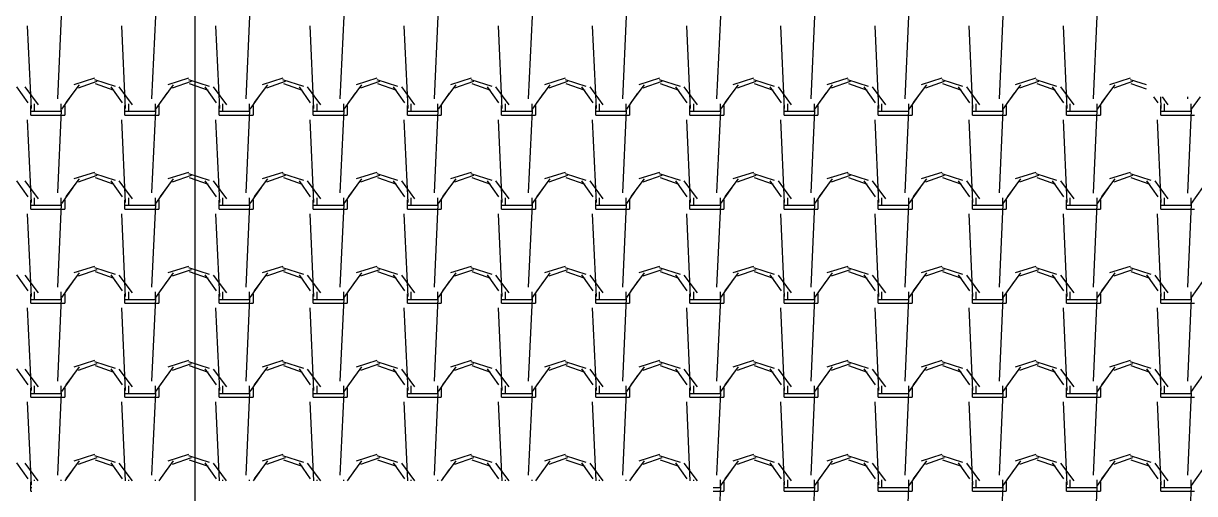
# Model space of a CAD drawing. Header units: millimetres. Extents: x 3923 to 4007, y 744 to 863.
# Drawn here: x 3933.241 to 3936.375, y 834.447 to 835.707 of the extents above; entities that cross this region are included whole.
import ezdxf

# ---------------------------------------------------------------- set-up
doc = ezdxf.new("R2010")
doc.units = ezdxf.units.MM
doc.layers.add('-HIDRO', color=8, linetype='Continuous')
doc.layers.add('AF', color=5, linetype='Continuous')

msp = doc.modelspace()

# ---------------------------------------------------------------- linework, layer by layer
at = {"layer": '-HIDRO', "linetype": 'Continuous'}
for p, q in [((3933.2623, 835.4791), (3933.2522, 835.7008)), ((3933.333, 835.5048), (3933.343, 835.7265)), ((3933.5143, 835.4791), (3933.5042, 835.7008)), ((3933.585, 835.5048), (3933.595, 835.7265)), ((3933.7663, 835.4791), (3933.7562, 835.7008)), ((3933.837, 835.5048), (3933.8471, 835.7265)), ((3934.0183, 835.4791), (3934.0082, 835.7008)), ((3934.089, 835.5048), (3934.0991, 835.7265)), ((3934.2703, 835.4791), (3934.2602, 835.7008)), ((3934.341, 835.5048), (3934.3511, 835.7265)), ((3934.5223, 835.4791), (3934.5122, 835.7008)), ((3934.593, 835.5048), (3934.6031, 835.7265)), ((3934.7743, 835.4791), (3934.7642, 835.7008)), ((3934.845, 835.5048), (3934.8551, 835.7265)), ((3935.0263, 835.4791), (3935.0162, 835.7008)), ((3935.097, 835.5048), (3935.1071, 835.7265)), ((3935.2783, 835.4791), (3935.2682, 835.7008)), ((3935.349, 835.5048), (3935.3591, 835.7265)), ((3935.5303, 835.4791), (3935.5202, 835.7008)), ((3935.601, 835.5048), (3935.6111, 835.7265)), ((3935.7823, 835.4791), (3935.7722, 835.7008)), ((3935.853, 835.5048), (3935.8631, 835.7265)), ((3936.0343, 835.4791), (3936.0242, 835.7008)), ((3936.105, 835.5047), (3936.1151, 835.7265)), ((3933.3899, 835.5429), (3933.3547, 835.495)), ((3933.431, 835.5601), (3933.3756, 835.5424)), ((3933.4376, 835.5512), (3933.3872, 835.5335)), ((3933.4871, 835.5385), (3933.4316, 835.5561)), ((3933.4842, 835.5276), (3933.4338, 835.5452)), ((3933.6419, 835.5429), (3933.6067, 835.495)), ((3933.683, 835.5601), (3933.6276, 835.5424)), ((3933.6896, 835.5512), (3933.6392, 835.5335)), ((3933.7391, 835.5385), (3933.6836, 835.5561)), ((3933.7362, 835.5276), (3933.6858, 835.5452)), ((3933.8939, 835.5429), (3933.8587, 835.495)), ((3933.935, 835.5601), (3933.8796, 835.5424)), ((3933.9416, 835.5512), (3933.8912, 835.5335)), ((3933.9911, 835.5385), (3933.9356, 835.5561)), ((3933.9882, 835.5276), (3933.9378, 835.5452)), ((3934.1459, 835.5429), (3934.1106, 835.495)), ((3934.187, 835.5601), (3934.1316, 835.5424)), ((3934.1936, 835.5512), (3934.1432, 835.5335)), ((3934.2431, 835.5385), (3934.1876, 835.5561)), ((3934.2402, 835.5276), (3934.1898, 835.5452)), ((3934.3979, 835.5429), (3934.3626, 835.495)), ((3934.439, 835.5601), (3934.3836, 835.5424)), ((3934.4455, 835.5512), (3934.3951, 835.5335)), ((3934.4951, 835.5385), (3934.4396, 835.5561)), ((3934.4922, 835.5276), (3934.4418, 835.5452)), ((3934.6499, 835.5429), (3934.6146, 835.495)), ((3934.691, 835.5601), (3934.6356, 835.5424)), ((3934.6975, 835.5512), (3934.6471, 835.5335)), ((3934.7471, 835.5385), (3934.6916, 835.5561)), ((3934.7442, 835.5276), (3934.6938, 835.5452)), ((3934.9019, 835.5429), (3934.8666, 835.495)), ((3934.943, 835.5601), (3934.8876, 835.5424)), ((3934.9495, 835.5512), (3934.8991, 835.5335)), ((3934.9991, 835.5385), (3934.9436, 835.5561)), ((3934.9962, 835.5276), (3934.9458, 835.5452)), ((3935.1539, 835.5429), (3935.1186, 835.495)), ((3935.195, 835.5601), (3935.1396, 835.5424)), ((3935.2015, 835.5512), (3935.1511, 835.5335)), ((3935.2511, 835.5385), (3935.1956, 835.5561)), ((3935.2482, 835.5276), (3935.1978, 835.5452)), ((3935.4059, 835.5429), (3935.3706, 835.495)), ((3935.447, 835.5601), (3935.3916, 835.5424)), ((3935.4535, 835.5512), (3935.4031, 835.5335)), ((3935.5031, 835.5385), (3935.4476, 835.5561)), ((3935.5002, 835.5276), (3935.4498, 835.5452)), ((3935.6579, 835.5429), (3935.6226, 835.495)), ((3935.699, 835.5601), (3935.6436, 835.5424)), ((3935.7055, 835.5512), (3935.6551, 835.5335)), ((3935.7551, 835.5385), (3935.6996, 835.5561)), ((3935.7522, 835.5276), (3935.7018, 835.5452)), ((3935.9099, 835.5429), (3935.8746, 835.495)), ((3935.951, 835.5601), (3935.8956, 835.5424)), ((3935.9575, 835.5512), (3935.9071, 835.5335)), ((3936.0071, 835.5385), (3935.9516, 835.5561)), ((3936.0042, 835.5276), (3935.9538, 835.5452)), ((3936.1619, 835.5429), (3936.1266, 835.495)), ((3936.203, 835.5601), (3936.1476, 835.5424)), ((3936.2095, 835.5512), (3936.1591, 835.5335)), ((3936.2471, 835.5423), (3936.2036, 835.5561)), ((3936.2471, 835.5308), (3936.2058, 835.5452)), ((3933.2537, 835.4945), (3933.2234, 835.5373)), ((3933.2809, 835.4891), (3933.2456, 835.537)), ((3933.3728, 835.5199), (3933.3426, 835.477)), ((3933.5057, 835.4945), (3933.4754, 835.5373)), ((3933.5329, 835.4891), (3933.4976, 835.537)), ((3933.6248, 835.5199), (3933.5946, 835.477)), ((3933.7577, 835.4945), (3933.7274, 835.5373)), ((3933.7849, 835.4891), (3933.7496, 835.537)), ((3933.8768, 835.5199), (3933.8466, 835.477)), ((3934.0097, 835.4945), (3933.9794, 835.5373)), ((3934.0369, 835.4891), (3934.0016, 835.537)), ((3934.1288, 835.5199), (3934.0986, 835.477)), ((3934.2617, 835.4945), (3934.2314, 835.5373)), ((3934.2889, 835.4891), (3934.2536, 835.537)), ((3934.3808, 835.5199), (3934.3506, 835.477)), ((3934.5137, 835.4945), (3934.4834, 835.5373)), ((3934.5409, 835.4891), (3934.5056, 835.537)), ((3934.6328, 835.5199), (3934.6026, 835.477)), ((3934.7657, 835.4945), (3934.7355, 835.5373)), ((3934.7929, 835.4891), (3934.7576, 835.537)), ((3934.8848, 835.5199), (3934.8546, 835.477)), ((3935.0177, 835.4945), (3934.9875, 835.5373)), ((3935.0449, 835.4891), (3935.0096, 835.537)), ((3935.1369, 835.5199), (3935.1066, 835.477)), ((3935.2697, 835.4945), (3935.2395, 835.5373)), ((3935.2969, 835.4891), (3935.2616, 835.537)), ((3935.3889, 835.5199), (3935.3586, 835.477)), ((3935.5217, 835.4945), (3935.4915, 835.5373)), ((3935.5489, 835.4891), (3935.5136, 835.537)), ((3935.6409, 835.5199), (3935.6106, 835.477)), ((3935.7737, 835.4945), (3935.7435, 835.5373)), ((3935.8009, 835.4891), (3935.7656, 835.537)), ((3935.8929, 835.5199), (3935.8626, 835.477)), ((3936.0257, 835.4945), (3935.9955, 835.5373)), ((3936.0529, 835.4891), (3936.0176, 835.537)), ((3936.1449, 835.5199), (3936.1146, 835.477)), ((3933.2607, 835.4616), (3933.2607, 835.4868)), ((3933.2708, 835.4717), (3933.2708, 835.4918)), ((3933.3414, 835.4918), (3933.3414, 835.4717)), ((3933.3514, 835.4868), (3933.3514, 835.4616)), ((3933.5127, 835.4616), (3933.5127, 835.4868)), ((3933.5228, 835.4717), (3933.5228, 835.4918)), ((3933.5934, 835.4918), (3933.5934, 835.4717)), ((3933.6034, 835.4868), (3933.6034, 835.4616)), ((3933.7647, 835.4616), (3933.7647, 835.4868)), ((3933.7748, 835.4717), (3933.7748, 835.4918)), ((3933.8454, 835.4918), (3933.8454, 835.4717)), ((3933.8554, 835.4868), (3933.8554, 835.4616)), ((3934.0167, 835.4616), (3934.0167, 835.4868)), ((3934.0268, 835.4717), (3934.0268, 835.4918)), ((3934.0974, 835.4918), (3934.0974, 835.4717)), ((3934.1074, 835.4868), (3934.1074, 835.4616)), ((3934.2687, 835.4616), (3934.2687, 835.4868)), ((3934.2788, 835.4717), (3934.2788, 835.4918)), ((3934.3494, 835.4918), (3934.3494, 835.4717)), ((3934.3594, 835.4868), (3934.3594, 835.4616)), ((3934.5207, 835.4616), (3934.5207, 835.4868)), ((3934.5308, 835.4717), (3934.5308, 835.4918)), ((3934.6014, 835.4918), (3934.6014, 835.4717)), ((3934.6114, 835.4868), (3934.6114, 835.4616)), ((3934.7727, 835.4616), (3934.7727, 835.4868)), ((3934.7828, 835.4717), (3934.7828, 835.4918)), ((3934.8534, 835.4918), (3934.8534, 835.4717)), ((3934.8634, 835.4868), (3934.8634, 835.4616)), ((3935.0247, 835.4616), (3935.0247, 835.4868)), ((3935.0348, 835.4717), (3935.0348, 835.4918)), ((3935.1054, 835.4918), (3935.1054, 835.4717)), ((3935.1154, 835.4868), (3935.1154, 835.4616)), ((3935.2767, 835.4616), (3935.2767, 835.4868)), ((3935.2868, 835.4717), (3935.2868, 835.4918)), ((3935.3574, 835.4918), (3935.3574, 835.4717)), ((3935.3674, 835.4868), (3935.3674, 835.4616)), ((3935.5287, 835.4616), (3935.5287, 835.4868)), ((3935.5388, 835.4717), (3935.5388, 835.4918)), ((3935.6094, 835.4918), (3935.6094, 835.4717)), ((3935.6194, 835.4868), (3935.6194, 835.4616)), ((3935.7807, 835.4616), (3935.7807, 835.4868)), ((3935.7908, 835.4717), (3935.7908, 835.4918)), ((3935.8614, 835.4918), (3935.8614, 835.4717)), ((3935.8714, 835.4868), (3935.8714, 835.4616)), ((3936.0327, 835.4616), (3936.0327, 835.4868)), ((3936.0428, 835.4717), (3936.0428, 835.4918)), ((3936.1134, 835.4918), (3936.1134, 835.4717)), ((3936.1234, 835.4868), (3936.1234, 835.4616)), ((3936.2777, 835.4945), (3936.2666, 835.5102)), ((3936.2847, 835.4616), (3936.2847, 835.4868)), ((3936.2863, 835.4791), (3936.2849, 835.5102)), ((3936.3049, 835.4891), (3936.2893, 835.5102)), ((3936.2948, 835.4717), (3936.2948, 835.4918)), ((3936.357, 835.5047), (3936.3572, 835.5102)), ((3936.3654, 835.4918), (3936.3654, 835.4717)), ((3936.39, 835.5102), (3936.3666, 835.477)), ((3933.2623, 835.2271), (3933.2522, 835.4488)), ((3933.2607, 835.4717), (3933.2708, 835.4717)), ((3933.2607, 835.4616), (3933.2708, 835.4616)), ((3933.2708, 835.4717), (3933.3414, 835.4717)), ((3933.2708, 835.4616), (3933.3514, 835.4616)), ((3933.333, 835.2528), (3933.343, 835.4745)), ((3933.5143, 835.2271), (3933.5042, 835.4488)), ((3933.5127, 835.4717), (3933.5228, 835.4717)), ((3933.5127, 835.4616), (3933.5228, 835.4616)), ((3933.5228, 835.4717), (3933.5934, 835.4717)), ((3933.5228, 835.4616), (3933.6034, 835.4616)), ((3933.585, 835.2528), (3933.595, 835.4745)), ((3933.7663, 835.2271), (3933.7562, 835.4488)), ((3933.7647, 835.4717), (3933.7748, 835.4717)), ((3933.7647, 835.4616), (3933.7748, 835.4616)), ((3933.7748, 835.4717), (3933.8454, 835.4717)), ((3933.7748, 835.4616), (3933.8554, 835.4616)), ((3933.837, 835.2528), (3933.8471, 835.4745)), ((3934.0183, 835.2271), (3934.0082, 835.4488)), ((3934.0167, 835.4717), (3934.0268, 835.4717)), ((3934.0167, 835.4616), (3934.0268, 835.4616)), ((3934.0268, 835.4717), (3934.0974, 835.4717)), ((3934.0268, 835.4616), (3934.1074, 835.4616)), ((3934.089, 835.2528), (3934.0991, 835.4745)), ((3934.2703, 835.2271), (3934.2602, 835.4488)), ((3934.2687, 835.4717), (3934.2788, 835.4717)), ((3934.2687, 835.4616), (3934.2788, 835.4616)), ((3934.2788, 835.4717), (3934.3494, 835.4717)), ((3934.2788, 835.4616), (3934.3594, 835.4616)), ((3934.341, 835.2528), (3934.3511, 835.4745)), ((3934.5223, 835.2271), (3934.5122, 835.4488)), ((3934.5207, 835.4717), (3934.5308, 835.4717)), ((3934.5207, 835.4616), (3934.5308, 835.4616)), ((3934.5308, 835.4717), (3934.6014, 835.4717)), ((3934.5308, 835.4616), (3934.6114, 835.4616)), ((3934.593, 835.2528), (3934.6031, 835.4745)), ((3934.7743, 835.2271), (3934.7642, 835.4488)), ((3934.7727, 835.4717), (3934.7828, 835.4717)), ((3934.7727, 835.4616), (3934.7828, 835.4616)), ((3934.7828, 835.4717), (3934.8534, 835.4717)), ((3934.7828, 835.4616), (3934.8634, 835.4616)), ((3934.845, 835.2528), (3934.8551, 835.4745)), ((3935.0263, 835.2271), (3935.0162, 835.4488)), ((3935.0247, 835.4717), (3935.0348, 835.4717)), ((3935.0247, 835.4616), (3935.0348, 835.4616)), ((3935.0348, 835.4717), (3935.1054, 835.4717)), ((3935.0348, 835.4616), (3935.1154, 835.4616)), ((3935.097, 835.2528), (3935.1071, 835.4745)), ((3935.2783, 835.2271), (3935.2682, 835.4488)), ((3935.2767, 835.4717), (3935.2868, 835.4717)), ((3935.2767, 835.4616), (3935.2868, 835.4616)), ((3935.2868, 835.4717), (3935.3574, 835.4717)), ((3935.2868, 835.4616), (3935.3674, 835.4616)), ((3935.349, 835.2528), (3935.3591, 835.4745)), ((3935.5303, 835.2271), (3935.5202, 835.4488)), ((3935.5287, 835.4717), (3935.5388, 835.4717)), ((3935.5287, 835.4616), (3935.5388, 835.4616)), ((3935.5388, 835.4717), (3935.6094, 835.4717)), ((3935.5388, 835.4616), (3935.6194, 835.4616)), ((3935.601, 835.2528), (3935.6111, 835.4745)), ((3935.7823, 835.2271), (3935.7722, 835.4488)), ((3935.7807, 835.4717), (3935.7908, 835.4717)), ((3935.7807, 835.4616), (3935.7908, 835.4616)), ((3935.7908, 835.4717), (3935.8614, 835.4717)), ((3935.7908, 835.4616), (3935.8714, 835.4616)), ((3935.853, 835.2528), (3935.8631, 835.4745)), ((3936.0343, 835.2271), (3936.0242, 835.4488)), ((3936.0327, 835.4717), (3936.0428, 835.4717)), ((3936.0327, 835.4616), (3936.0428, 835.4616)), ((3936.0428, 835.4717), (3936.1134, 835.4717)), ((3936.0428, 835.4616), (3936.1234, 835.4616)), ((3936.105, 835.2527), (3936.1151, 835.4745)), ((3936.2863, 835.2271), (3936.2762, 835.4488)), ((3936.2847, 835.4717), (3936.2948, 835.4717)), ((3936.2847, 835.4616), (3936.2948, 835.4616)), ((3936.2948, 835.4717), (3936.3654, 835.4717)), ((3936.2948, 835.4616), (3936.3754, 835.4616)), ((3936.357, 835.2527), (3936.3671, 835.4745)), ((3933.431, 835.3081), (3933.3756, 835.2904)), ((3933.4376, 835.2992), (3933.3872, 835.2815)), ((3933.4871, 835.2865), (3933.4316, 835.3041)), ((3933.4842, 835.2756), (3933.4338, 835.2932)), ((3933.683, 835.3081), (3933.6276, 835.2904)), ((3933.6895, 835.2992), (3933.6391, 835.2815)), ((3933.7391, 835.2865), (3933.6836, 835.3041)), ((3933.7362, 835.2756), (3933.6858, 835.2932)), ((3933.935, 835.3081), (3933.8796, 835.2904)), ((3933.9415, 835.2992), (3933.8911, 835.2815)), ((3933.9911, 835.2865), (3933.9356, 835.3041)), ((3933.9882, 835.2756), (3933.9378, 835.2932)), ((3934.187, 835.3081), (3934.1316, 835.2904)), ((3934.1935, 835.2992), (3934.1431, 835.2815)), ((3934.2431, 835.2865), (3934.1876, 835.3041)), ((3934.2402, 835.2756), (3934.1898, 835.2932)), ((3934.439, 835.3081), (3934.3836, 835.2904)), ((3934.4455, 835.2992), (3934.3951, 835.2815)), ((3934.4951, 835.2865), (3934.4396, 835.3041)), ((3934.4922, 835.2756), (3934.4418, 835.2932)), ((3934.691, 835.3081), (3934.6356, 835.2904)), ((3934.6975, 835.2992), (3934.6471, 835.2815)), ((3934.7471, 835.2865), (3934.6916, 835.3041)), ((3934.7442, 835.2756), (3934.6938, 835.2932)), ((3934.943, 835.3081), (3934.8876, 835.2904)), ((3934.9495, 835.2992), (3934.8991, 835.2815)), ((3934.9991, 835.2865), (3934.9436, 835.3041)), ((3934.9962, 835.2756), (3934.9458, 835.2932)), ((3935.195, 835.3081), (3935.1396, 835.2904)), ((3935.2015, 835.2992), (3935.1511, 835.2815)), ((3935.2511, 835.2865), (3935.1956, 835.3041)), ((3935.2482, 835.2756), (3935.1978, 835.2932)), ((3935.447, 835.3081), (3935.3916, 835.2904)), ((3935.4535, 835.2992), (3935.4031, 835.2815)), ((3935.5031, 835.2865), (3935.4476, 835.3041)), ((3935.5002, 835.2756), (3935.4498, 835.2932)), ((3935.699, 835.3081), (3935.6436, 835.2904)), ((3935.7055, 835.2992), (3935.6551, 835.2815)), ((3935.7551, 835.2865), (3935.6996, 835.3041)), ((3935.7522, 835.2756), (3935.7018, 835.2932)), ((3935.951, 835.3081), (3935.8956, 835.2904)), ((3935.9575, 835.2992), (3935.9071, 835.2815)), ((3936.0071, 835.2865), (3935.9516, 835.3041)), ((3936.0042, 835.2756), (3935.9538, 835.2932)), ((3936.203, 835.3081), (3936.1476, 835.2904)), ((3936.2095, 835.2992), (3936.1591, 835.2815)), ((3936.2591, 835.2865), (3936.2036, 835.3041)), ((3936.2562, 835.2756), (3936.2058, 835.2932)), ((3933.2537, 835.2425), (3933.2234, 835.2853)), ((3933.2809, 835.2371), (3933.2456, 835.285)), ((3933.3728, 835.2679), (3933.3426, 835.225)), ((3933.3899, 835.2909), (3933.3547, 835.243)), ((3933.5057, 835.2425), (3933.4754, 835.2853)), ((3933.5329, 835.2371), (3933.4976, 835.285)), ((3933.6248, 835.2679), (3933.5946, 835.225)), ((3933.6419, 835.2909), (3933.6067, 835.243)), ((3933.7577, 835.2425), (3933.7274, 835.2853)), ((3933.7849, 835.2371), (3933.7496, 835.285)), ((3933.8768, 835.2679), (3933.8466, 835.225)), ((3933.8939, 835.2909), (3933.8586, 835.243)), ((3934.0097, 835.2425), (3933.9794, 835.2853)), ((3934.0369, 835.2371), (3934.0016, 835.285)), ((3934.1288, 835.2679), (3934.0986, 835.225)), ((3934.1459, 835.2909), (3934.1106, 835.243)), ((3934.2617, 835.2425), (3934.2314, 835.2853)), ((3934.2889, 835.2371), (3934.2536, 835.285)), ((3934.3808, 835.2679), (3934.3506, 835.225)), ((3934.3979, 835.2909), (3934.3626, 835.243)), ((3934.5137, 835.2425), (3934.4834, 835.2853)), ((3934.5409, 835.2371), (3934.5056, 835.285)), ((3934.6328, 835.2679), (3934.6026, 835.225)), ((3934.6499, 835.2909), (3934.6146, 835.243)), ((3934.7657, 835.2425), (3934.7354, 835.2853)), ((3934.7929, 835.2371), (3934.7576, 835.285)), ((3934.8848, 835.2679), (3934.8546, 835.225)), ((3934.9019, 835.2909), (3934.8666, 835.243)), ((3935.0177, 835.2425), (3934.9875, 835.2853)), ((3935.0449, 835.2371), (3935.0096, 835.285)), ((3935.1369, 835.2679), (3935.1066, 835.225)), ((3935.1539, 835.2909), (3935.1186, 835.243)), ((3935.2697, 835.2425), (3935.2395, 835.2853)), ((3935.2969, 835.2371), (3935.2616, 835.285)), ((3935.3889, 835.2679), (3935.3586, 835.225)), ((3935.4059, 835.2909), (3935.3706, 835.243)), ((3935.5217, 835.2425), (3935.4915, 835.2853)), ((3935.5489, 835.2371), (3935.5136, 835.285)), ((3935.6409, 835.2679), (3935.6106, 835.225)), ((3935.6579, 835.2909), (3935.6226, 835.243)), ((3935.7737, 835.2425), (3935.7435, 835.2853)), ((3935.8009, 835.2371), (3935.7656, 835.285)), ((3935.8929, 835.2679), (3935.8626, 835.225)), ((3935.9099, 835.2909), (3935.8746, 835.243)), ((3936.0257, 835.2425), (3935.9955, 835.2853)), ((3936.0529, 835.2371), (3936.0176, 835.285)), ((3936.1449, 835.2679), (3936.1146, 835.225)), ((3936.1619, 835.2909), (3936.1266, 835.243)), ((3936.2777, 835.2425), (3936.2475, 835.2853)), ((3936.3049, 835.2371), (3936.2696, 835.285)), ((3936.3969, 835.2679), (3936.3666, 835.225)), ((3933.2607, 835.2096), (3933.2607, 835.2348)), ((3933.2708, 835.2197), (3933.2708, 835.2398)), ((3933.3414, 835.2398), (3933.3414, 835.2197)), ((3933.3514, 835.2348), (3933.3514, 835.2096)), ((3933.5127, 835.2096), (3933.5127, 835.2348)), ((3933.5228, 835.2197), (3933.5228, 835.2398)), ((3933.5934, 835.2398), (3933.5934, 835.2197)), ((3933.6034, 835.2348), (3933.6034, 835.2096)), ((3933.7647, 835.2096), (3933.7647, 835.2348)), ((3933.7748, 835.2197), (3933.7748, 835.2398)), ((3933.8454, 835.2398), (3933.8454, 835.2197)), ((3933.8554, 835.2348), (3933.8554, 835.2096)), ((3934.0167, 835.2096), (3934.0167, 835.2348)), ((3934.0268, 835.2197), (3934.0268, 835.2398)), ((3934.0974, 835.2398), (3934.0974, 835.2197)), ((3934.1074, 835.2348), (3934.1074, 835.2096)), ((3934.2687, 835.2096), (3934.2687, 835.2348)), ((3934.2788, 835.2197), (3934.2788, 835.2398)), ((3934.3494, 835.2398), (3934.3494, 835.2197)), ((3934.3594, 835.2348), (3934.3594, 835.2096)), ((3934.5207, 835.2096), (3934.5207, 835.2348)), ((3934.5308, 835.2197), (3934.5308, 835.2398)), ((3934.6014, 835.2398), (3934.6014, 835.2197)), ((3934.6114, 835.2348), (3934.6114, 835.2096)), ((3934.7727, 835.2096), (3934.7727, 835.2348)), ((3934.7828, 835.2197), (3934.7828, 835.2398)), ((3934.8534, 835.2398), (3934.8534, 835.2197)), ((3934.8634, 835.2348), (3934.8634, 835.2096)), ((3935.0247, 835.2096), (3935.0247, 835.2348)), ((3935.0348, 835.2197), (3935.0348, 835.2398)), ((3935.1054, 835.2398), (3935.1054, 835.2197)), ((3935.1154, 835.2348), (3935.1154, 835.2096)), ((3935.2767, 835.2096), (3935.2767, 835.2348)), ((3935.2868, 835.2197), (3935.2868, 835.2398)), ((3935.3574, 835.2398), (3935.3574, 835.2197)), ((3935.3674, 835.2348), (3935.3674, 835.2096)), ((3935.5287, 835.2096), (3935.5287, 835.2348)), ((3935.5388, 835.2197), (3935.5388, 835.2398)), ((3935.6094, 835.2398), (3935.6094, 835.2197)), ((3935.6194, 835.2348), (3935.6194, 835.2096)), ((3935.7807, 835.2096), (3935.7807, 835.2348)), ((3935.7908, 835.2197), (3935.7908, 835.2398)), ((3935.8614, 835.2398), (3935.8614, 835.2197)), ((3935.8714, 835.2348), (3935.8714, 835.2096)), ((3936.0327, 835.2096), (3936.0327, 835.2348)), ((3936.0428, 835.2197), (3936.0428, 835.2398)), ((3936.1134, 835.2398), (3936.1134, 835.2197)), ((3936.1234, 835.2348), (3936.1234, 835.2096)), ((3936.2847, 835.2096), (3936.2847, 835.2348)), ((3936.2948, 835.2197), (3936.2948, 835.2398)), ((3936.3654, 835.2398), (3936.3654, 835.2197)), ((3933.2607, 835.2197), (3933.2708, 835.2197)), ((3933.2607, 835.2096), (3933.2708, 835.2096)), ((3933.2708, 835.2197), (3933.3414, 835.2197)), ((3933.2708, 835.2096), (3933.3514, 835.2096)), ((3933.333, 835.0008), (3933.343, 835.2225)), ((3933.5127, 835.2197), (3933.5228, 835.2197)), ((3933.5127, 835.2096), (3933.5228, 835.2096)), ((3933.5228, 835.2197), (3933.5934, 835.2197)), ((3933.5228, 835.2096), (3933.6034, 835.2096)), ((3933.585, 835.0008), (3933.595, 835.2225)), ((3933.7647, 835.2197), (3933.7748, 835.2197)), ((3933.7647, 835.2096), (3933.7748, 835.2096)), ((3933.7748, 835.2197), (3933.8454, 835.2197)), ((3933.7748, 835.2096), (3933.8554, 835.2096)), ((3933.837, 835.0008), (3933.8471, 835.2225)), ((3934.0167, 835.2197), (3934.0268, 835.2197)), ((3934.0167, 835.2096), (3934.0268, 835.2096)), ((3934.0268, 835.2197), (3934.0974, 835.2197)), ((3934.0268, 835.2096), (3934.1074, 835.2096)), ((3934.089, 835.0008), (3934.0991, 835.2225)), ((3934.2687, 835.2197), (3934.2788, 835.2197)), ((3934.2687, 835.2096), (3934.2788, 835.2096)), ((3934.2788, 835.2197), (3934.3494, 835.2197)), ((3934.2788, 835.2096), (3934.3594, 835.2096)), ((3934.341, 835.0008), (3934.3511, 835.2225)), ((3934.5207, 835.2197), (3934.5308, 835.2197)), ((3934.5207, 835.2096), (3934.5308, 835.2096)), ((3934.5308, 835.2197), (3934.6014, 835.2197)), ((3934.5308, 835.2096), (3934.6114, 835.2096)), ((3934.593, 835.0008), (3934.6031, 835.2225)), ((3934.7727, 835.2197), (3934.7828, 835.2197)), ((3934.7727, 835.2096), (3934.7828, 835.2096)), ((3934.7828, 835.2197), (3934.8534, 835.2197)), ((3934.7828, 835.2096), (3934.8634, 835.2096)), ((3934.845, 835.0008), (3934.8551, 835.2225)), ((3935.0247, 835.2197), (3935.0348, 835.2197)), ((3935.0247, 835.2096), (3935.0348, 835.2096)), ((3935.0348, 835.2197), (3935.1054, 835.2197)), ((3935.0348, 835.2096), (3935.1154, 835.2096)), ((3935.097, 835.0008), (3935.1071, 835.2225)), ((3935.2767, 835.2197), (3935.2868, 835.2197)), ((3935.2767, 835.2096), (3935.2868, 835.2096)), ((3935.2868, 835.2197), (3935.3574, 835.2197)), ((3935.2868, 835.2096), (3935.3674, 835.2096)), ((3935.349, 835.0008), (3935.3591, 835.2225)), ((3935.5287, 835.2197), (3935.5388, 835.2197)), ((3935.5287, 835.2096), (3935.5388, 835.2096)), ((3935.5388, 835.2197), (3935.6094, 835.2197)), ((3935.5388, 835.2096), (3935.6194, 835.2096)), ((3935.601, 835.0008), (3935.6111, 835.2225)), ((3935.7807, 835.2197), (3935.7908, 835.2197)), ((3935.7807, 835.2096), (3935.7908, 835.2096)), ((3935.7908, 835.2197), (3935.8614, 835.2197)), ((3935.7908, 835.2096), (3935.8714, 835.2096)), ((3935.853, 835.0008), (3935.8631, 835.2225)), ((3936.0327, 835.2197), (3936.0428, 835.2197)), ((3936.0327, 835.2096), (3936.0428, 835.2096)), ((3936.0428, 835.2197), (3936.1134, 835.2197)), ((3936.0428, 835.2096), (3936.1234, 835.2096)), ((3936.105, 835.0007), (3936.1151, 835.2225)), ((3936.2847, 835.2197), (3936.2948, 835.2197)), ((3936.2847, 835.2096), (3936.2948, 835.2096)), ((3936.2948, 835.2197), (3936.3654, 835.2197)), ((3936.2948, 835.2096), (3936.3754, 835.2096)), ((3936.357, 835.0007), (3936.3671, 835.2225)), ((3933.2623, 834.9751), (3933.2522, 835.1968)), ((3933.5143, 834.9751), (3933.5042, 835.1968)), ((3933.7663, 834.9751), (3933.7562, 835.1968)), ((3934.0183, 834.9751), (3934.0082, 835.1968)), ((3934.2703, 834.9751), (3934.2602, 835.1968)), ((3934.5223, 834.9751), (3934.5122, 835.1968)), ((3934.7743, 834.9751), (3934.7642, 835.1968)), ((3935.0263, 834.9751), (3935.0162, 835.1968)), ((3935.2783, 834.9751), (3935.2682, 835.1968)), ((3935.5303, 834.9751), (3935.5202, 835.1968)), ((3935.7823, 834.9751), (3935.7722, 835.1968)), ((3936.0343, 834.9751), (3936.0242, 835.1968)), ((3936.2863, 834.9751), (3936.2762, 835.1968)), ((3933.431, 835.0561), (3933.3756, 835.0384)), ((3933.4375, 835.0472), (3933.3871, 835.0295)), ((3933.4871, 835.0345), (3933.4316, 835.0521)), ((3933.4842, 835.0236), (3933.4338, 835.0412)), ((3933.683, 835.0561), (3933.6276, 835.0384)), ((3933.6895, 835.0472), (3933.6391, 835.0295)), ((3933.7391, 835.0345), (3933.6836, 835.0521)), ((3933.7362, 835.0236), (3933.6858, 835.0412)), ((3933.935, 835.0561), (3933.8796, 835.0384)), ((3933.9415, 835.0472), (3933.8911, 835.0295)), ((3933.9911, 835.0345), (3933.9356, 835.0521)), ((3933.9882, 835.0236), (3933.9378, 835.0412)), ((3934.187, 835.0561), (3934.1316, 835.0384)), ((3934.1935, 835.0472), (3934.1431, 835.0295)), ((3934.2431, 835.0345), (3934.1876, 835.0521)), ((3934.2402, 835.0236), (3934.1898, 835.0412)), ((3934.439, 835.0561), (3934.3836, 835.0384)), ((3934.4455, 835.0472), (3934.3951, 835.0295)), ((3934.4951, 835.0345), (3934.4396, 835.0521)), ((3934.4922, 835.0236), (3934.4418, 835.0412)), ((3934.691, 835.0561), (3934.6356, 835.0384)), ((3934.6975, 835.0472), (3934.6471, 835.0295)), ((3934.7471, 835.0345), (3934.6916, 835.0521)), ((3934.7442, 835.0236), (3934.6938, 835.0412)), ((3934.943, 835.0561), (3934.8876, 835.0384)), ((3934.9495, 835.0472), (3934.8991, 835.0295)), ((3934.9991, 835.0345), (3934.9436, 835.0521)), ((3934.9962, 835.0236), (3934.9458, 835.0412)), ((3935.195, 835.0561), (3935.1396, 835.0384)), ((3935.2015, 835.0472), (3935.1511, 835.0295)), ((3935.2511, 835.0345), (3935.1956, 835.0521)), ((3935.2482, 835.0236), (3935.1978, 835.0412)), ((3935.447, 835.0561), (3935.3916, 835.0384)), ((3935.4535, 835.0472), (3935.4031, 835.0295)), ((3935.5031, 835.0345), (3935.4476, 835.0521)), ((3935.5002, 835.0236), (3935.4498, 835.0412)), ((3935.699, 835.0561), (3935.6436, 835.0384)), ((3935.7055, 835.0472), (3935.6551, 835.0295)), ((3935.7551, 835.0345), (3935.6996, 835.0521)), ((3935.7522, 835.0236), (3935.7018, 835.0412)), ((3935.951, 835.0561), (3935.8956, 835.0384)), ((3935.9575, 835.0472), (3935.9071, 835.0295)), ((3936.0071, 835.0345), (3935.9516, 835.0521)), ((3936.0042, 835.0236), (3935.9538, 835.0412)), ((3936.203, 835.0561), (3936.1476, 835.0384)), ((3936.2095, 835.0472), (3936.1591, 835.0295)), ((3936.2591, 835.0345), (3936.2036, 835.0521)), ((3936.2562, 835.0236), (3936.2058, 835.0412)), ((3933.2537, 834.9905), (3933.2234, 835.0333)), ((3933.2809, 834.9851), (3933.2456, 835.033)), ((3933.3728, 835.0159), (3933.3426, 834.973)), ((3933.3899, 835.0389), (3933.3547, 834.991)), ((3933.5057, 834.9905), (3933.4754, 835.0333)), ((3933.5329, 834.9851), (3933.4976, 835.033)), ((3933.6248, 835.0159), (3933.5946, 834.973)), ((3933.6419, 835.0389), (3933.6066, 834.991)), ((3933.7577, 834.9905), (3933.7274, 835.0333)), ((3933.7849, 834.9851), (3933.7496, 835.033)), ((3933.8768, 835.0159), (3933.8466, 834.973)), ((3933.8939, 835.0389), (3933.8586, 834.991)), ((3934.0097, 834.9905), (3933.9794, 835.0333)), ((3934.0369, 834.9851), (3934.0016, 835.033)), ((3934.1288, 835.0159), (3934.0986, 834.973)), ((3934.1459, 835.0389), (3934.1106, 834.991)), ((3934.2617, 834.9905), (3934.2314, 835.0333)), ((3934.2889, 834.9851), (3934.2536, 835.033)), ((3934.3808, 835.0159), (3934.3506, 834.973)), ((3934.3979, 835.0389), (3934.3626, 834.991)), ((3934.5137, 834.9905), (3934.4834, 835.0333)), ((3934.5409, 834.9851), (3934.5056, 835.033)), ((3934.6328, 835.0159), (3934.6026, 834.973)), ((3934.6499, 835.0389), (3934.6146, 834.991)), ((3934.7657, 834.9905), (3934.7354, 835.0333)), ((3934.7929, 834.9851), (3934.7576, 835.033)), ((3934.8849, 835.0159), (3934.8546, 834.973)), ((3934.9019, 835.0389), (3934.8666, 834.991)), ((3935.0177, 834.9905), (3934.9875, 835.0333)), ((3935.0449, 834.9851), (3935.0096, 835.033)), ((3935.1369, 835.0159), (3935.1066, 834.973)), ((3935.1539, 835.0389), (3935.1186, 834.991)), ((3935.2697, 834.9905), (3935.2395, 835.0333)), ((3935.2969, 834.9851), (3935.2616, 835.033)), ((3935.3889, 835.0159), (3935.3586, 834.973)), ((3935.4059, 835.0389), (3935.3706, 834.991)), ((3935.5217, 834.9905), (3935.4915, 835.0333)), ((3935.5489, 834.9851), (3935.5136, 835.033)), ((3935.6409, 835.0159), (3935.6106, 834.973)), ((3935.6579, 835.0389), (3935.6226, 834.991)), ((3935.7737, 834.9905), (3935.7435, 835.0333)), ((3935.8009, 834.9851), (3935.7656, 835.033)), ((3935.8929, 835.0159), (3935.8626, 834.973)), ((3935.9099, 835.0389), (3935.8746, 834.991)), ((3936.0257, 834.9905), (3935.9955, 835.0333)), ((3936.0529, 834.9851), (3936.0176, 835.033)), ((3936.1449, 835.0159), (3936.1146, 834.973)), ((3936.1619, 835.0389), (3936.1266, 834.991)), ((3936.2777, 834.9905), (3936.2475, 835.0333)), ((3936.3049, 834.9851), (3936.2696, 835.033)), ((3936.3969, 835.0159), (3936.3666, 834.973)), ((3933.2607, 834.9576), (3933.2607, 834.9828)), ((3933.2708, 834.9677), (3933.2708, 834.9878)), ((3933.3414, 834.9878), (3933.3414, 834.9677)), ((3933.3514, 834.9828), (3933.3514, 834.9576)), ((3933.5127, 834.9576), (3933.5127, 834.9828)), ((3933.5228, 834.9677), (3933.5228, 834.9878)), ((3933.5934, 834.9878), (3933.5934, 834.9677)), ((3933.6034, 834.9828), (3933.6034, 834.9576)), ((3933.7647, 834.9576), (3933.7647, 834.9828)), ((3933.7748, 834.9677), (3933.7748, 834.9878)), ((3933.8454, 834.9878), (3933.8454, 834.9677)), ((3933.8554, 834.9828), (3933.8554, 834.9576)), ((3934.0167, 834.9576), (3934.0167, 834.9828)), ((3934.0268, 834.9677), (3934.0268, 834.9878)), ((3934.0974, 834.9878), (3934.0974, 834.9677)), ((3934.1074, 834.9828), (3934.1074, 834.9576)), ((3934.2687, 834.9576), (3934.2687, 834.9828)), ((3934.2788, 834.9677), (3934.2788, 834.9878)), ((3934.3494, 834.9878), (3934.3494, 834.9677)), ((3934.3594, 834.9828), (3934.3594, 834.9576)), ((3934.5207, 834.9576), (3934.5207, 834.9828)), ((3934.5308, 834.9677), (3934.5308, 834.9878)), ((3934.6014, 834.9878), (3934.6014, 834.9677)), ((3934.6114, 834.9828), (3934.6114, 834.9576)), ((3934.7727, 834.9576), (3934.7727, 834.9828)), ((3934.7828, 834.9677), (3934.7828, 834.9878)), ((3934.8534, 834.9878), (3934.8534, 834.9677)), ((3934.8634, 834.9828), (3934.8634, 834.9576)), ((3935.0247, 834.9576), (3935.0247, 834.9828)), ((3935.0348, 834.9677), (3935.0348, 834.9878)), ((3935.1054, 834.9878), (3935.1054, 834.9677)), ((3935.1154, 834.9828), (3935.1154, 834.9576)), ((3935.2767, 834.9576), (3935.2767, 834.9828)), ((3935.2868, 834.9677), (3935.2868, 834.9878)), ((3935.3574, 834.9878), (3935.3574, 834.9677)), ((3935.3674, 834.9828), (3935.3674, 834.9576)), ((3935.5287, 834.9576), (3935.5287, 834.9828)), ((3935.5388, 834.9677), (3935.5388, 834.9878)), ((3935.6094, 834.9878), (3935.6094, 834.9677)), ((3935.6194, 834.9828), (3935.6194, 834.9576)), ((3935.7807, 834.9576), (3935.7807, 834.9828)), ((3935.7908, 834.9677), (3935.7908, 834.9878)), ((3935.8614, 834.9878), (3935.8614, 834.9677)), ((3935.8714, 834.9828), (3935.8714, 834.9576)), ((3936.0327, 834.9576), (3936.0327, 834.9828)), ((3936.0428, 834.9677), (3936.0428, 834.9878)), ((3936.1134, 834.9878), (3936.1134, 834.9677)), ((3936.1234, 834.9828), (3936.1234, 834.9576)), ((3936.2847, 834.9576), (3936.2847, 834.9828)), ((3936.2948, 834.9677), (3936.2948, 834.9878)), ((3936.3654, 834.9878), (3936.3654, 834.9677)), ((3933.2607, 834.9677), (3933.2708, 834.9677)), ((3933.2607, 834.9576), (3933.2708, 834.9576)), ((3933.2708, 834.9677), (3933.3414, 834.9677)), ((3933.2708, 834.9576), (3933.3514, 834.9576)), ((3933.333, 834.7488), (3933.343, 834.9705)), ((3933.5127, 834.9677), (3933.5228, 834.9677)), ((3933.5127, 834.9576), (3933.5228, 834.9576)), ((3933.5228, 834.9677), (3933.5934, 834.9677)), ((3933.5228, 834.9576), (3933.6034, 834.9576)), ((3933.585, 834.7488), (3933.595, 834.9705)), ((3933.7647, 834.9677), (3933.7748, 834.9677)), ((3933.7647, 834.9576), (3933.7748, 834.9576)), ((3933.7748, 834.9677), (3933.8454, 834.9677)), ((3933.7748, 834.9576), (3933.8554, 834.9576)), ((3933.837, 834.7488), (3933.8471, 834.9705)), ((3934.0167, 834.9677), (3934.0268, 834.9677)), ((3934.0167, 834.9576), (3934.0268, 834.9576)), ((3934.0268, 834.9677), (3934.0974, 834.9677)), ((3934.0268, 834.9576), (3934.1074, 834.9576)), ((3934.089, 834.7488), (3934.0991, 834.9705)), ((3934.2687, 834.9677), (3934.2788, 834.9677)), ((3934.2687, 834.9576), (3934.2788, 834.9576)), ((3934.2788, 834.9677), (3934.3494, 834.9677)), ((3934.2788, 834.9576), (3934.3594, 834.9576)), ((3934.341, 834.7488), (3934.3511, 834.9705)), ((3934.5207, 834.9677), (3934.5308, 834.9677)), ((3934.5207, 834.9576), (3934.5308, 834.9576)), ((3934.5308, 834.9677), (3934.6014, 834.9677)), ((3934.5308, 834.9576), (3934.6114, 834.9576)), ((3934.593, 834.7488), (3934.6031, 834.9705)), ((3934.7727, 834.9677), (3934.7828, 834.9677)), ((3934.7727, 834.9576), (3934.7828, 834.9576)), ((3934.7828, 834.9677), (3934.8534, 834.9677)), ((3934.7828, 834.9576), (3934.8634, 834.9576)), ((3934.845, 834.7488), (3934.8551, 834.9705)), ((3935.0247, 834.9677), (3935.0348, 834.9677)), ((3935.0247, 834.9576), (3935.0348, 834.9576)), ((3935.0348, 834.9677), (3935.1054, 834.9677)), ((3935.0348, 834.9576), (3935.1154, 834.9576)), ((3935.097, 834.7488), (3935.1071, 834.9705)), ((3935.2767, 834.9677), (3935.2868, 834.9677)), ((3935.2767, 834.9576), (3935.2868, 834.9576)), ((3935.2868, 834.9677), (3935.3574, 834.9677)), ((3935.2868, 834.9576), (3935.3674, 834.9576)), ((3935.349, 834.7488), (3935.3591, 834.9705)), ((3935.5287, 834.9677), (3935.5388, 834.9677)), ((3935.5287, 834.9576), (3935.5388, 834.9576)), ((3935.5388, 834.9677), (3935.6094, 834.9677)), ((3935.5388, 834.9576), (3935.6194, 834.9576)), ((3935.601, 834.7488), (3935.6111, 834.9705)), ((3935.7807, 834.9677), (3935.7908, 834.9677)), ((3935.7807, 834.9576), (3935.7908, 834.9576)), ((3935.7908, 834.9677), (3935.8614, 834.9677)), ((3935.7908, 834.9576), (3935.8714, 834.9576)), ((3935.853, 834.7488), (3935.8631, 834.9705)), ((3936.0327, 834.9677), (3936.0428, 834.9677)), ((3936.0327, 834.9576), (3936.0428, 834.9576)), ((3936.0428, 834.9677), (3936.1134, 834.9677)), ((3936.0428, 834.9576), (3936.1234, 834.9576)), ((3936.105, 834.7487), (3936.1151, 834.9705)), ((3936.2847, 834.9677), (3936.2948, 834.9677)), ((3936.2847, 834.9576), (3936.2948, 834.9576)), ((3936.2948, 834.9677), (3936.3654, 834.9677)), ((3936.2948, 834.9576), (3936.3754, 834.9576)), ((3936.357, 834.7487), (3936.3671, 834.9705)), ((3933.2623, 834.7231), (3933.2522, 834.9448)), ((3933.5143, 834.7231), (3933.5042, 834.9448)), ((3933.7663, 834.7231), (3933.7562, 834.9448)), ((3934.0183, 834.7231), (3934.0082, 834.9448)), ((3934.2703, 834.7231), (3934.2602, 834.9448)), ((3934.5223, 834.7231), (3934.5122, 834.9448)), ((3934.7743, 834.7231), (3934.7642, 834.9448)), ((3935.0263, 834.7231), (3935.0162, 834.9448)), ((3935.2783, 834.7231), (3935.2682, 834.9448)), ((3935.5303, 834.7231), (3935.5202, 834.9448)), ((3935.7823, 834.7231), (3935.7722, 834.9448)), ((3936.0343, 834.7231), (3936.0242, 834.9448)), ((3936.2863, 834.7231), (3936.2762, 834.9448)), ((3933.431, 834.8041), (3933.3756, 834.7864)), ((3933.4375, 834.7952), (3933.3871, 834.7775)), ((3933.4871, 834.7825), (3933.4316, 834.8001)), ((3933.683, 834.8041), (3933.6276, 834.7864)), ((3933.6895, 834.7952), (3933.6391, 834.7775)), ((3933.7391, 834.7825), (3933.6836, 834.8001)), ((3933.935, 834.8041), (3933.8796, 834.7864)), ((3933.9415, 834.7952), (3933.8911, 834.7775)), ((3933.9911, 834.7825), (3933.9356, 834.8001)), ((3934.187, 834.8041), (3934.1316, 834.7864)), ((3934.1935, 834.7952), (3934.1431, 834.7775)), ((3934.2431, 834.7825), (3934.1876, 834.8001)), ((3934.439, 834.8041), (3934.3836, 834.7864)), ((3934.4455, 834.7952), (3934.3951, 834.7775)), ((3934.4951, 834.7825), (3934.4396, 834.8001)), ((3934.691, 834.8041), (3934.6356, 834.7864)), ((3934.6975, 834.7952), (3934.6471, 834.7775)), ((3934.7471, 834.7825), (3934.6916, 834.8001)), ((3934.943, 834.8041), (3934.8876, 834.7864)), ((3934.9495, 834.7952), (3934.8991, 834.7775)), ((3934.9991, 834.7825), (3934.9436, 834.8001)), ((3935.195, 834.8041), (3935.1396, 834.7864)), ((3935.2015, 834.7952), (3935.1511, 834.7775)), ((3935.2511, 834.7825), (3935.1956, 834.8001)), ((3935.447, 834.8041), (3935.3916, 834.7864)), ((3935.4535, 834.7952), (3935.4031, 834.7775)), ((3935.5031, 834.7825), (3935.4476, 834.8001)), ((3935.699, 834.8041), (3935.6436, 834.7864)), ((3935.7055, 834.7952), (3935.6551, 834.7775)), ((3935.7551, 834.7825), (3935.6996, 834.8001)), ((3935.951, 834.8041), (3935.8956, 834.7864)), ((3935.9575, 834.7952), (3935.9071, 834.7775)), ((3936.0071, 834.7825), (3935.9516, 834.8001)), ((3936.203, 834.8041), (3936.1476, 834.7864)), ((3936.2095, 834.7952), (3936.1591, 834.7775)), ((3936.2591, 834.7825), (3936.2036, 834.8001)), ((3933.2537, 834.7385), (3933.2234, 834.7813)), ((3933.2809, 834.7331), (3933.2456, 834.781)), ((3933.3728, 834.7639), (3933.3426, 834.721)), ((3933.3899, 834.7869), (3933.3546, 834.739)), ((3933.4842, 834.7716), (3933.4338, 834.7892)), ((3933.5057, 834.7385), (3933.4754, 834.7813)), ((3933.5329, 834.7331), (3933.4976, 834.781)), ((3933.6248, 834.7639), (3933.5946, 834.721)), ((3933.6419, 834.7869), (3933.6066, 834.739)), ((3933.7362, 834.7716), (3933.6858, 834.7892)), ((3933.7577, 834.7385), (3933.7274, 834.7813)), ((3933.7849, 834.7331), (3933.7496, 834.781)), ((3933.8768, 834.7639), (3933.8466, 834.721)), ((3933.8939, 834.7869), (3933.8586, 834.739)), ((3933.9882, 834.7716), (3933.9378, 834.7892)), ((3934.0097, 834.7385), (3933.9794, 834.7813)), ((3934.0369, 834.7331), (3934.0016, 834.781)), ((3934.1288, 834.7639), (3934.0986, 834.721)), ((3934.1459, 834.7869), (3934.1106, 834.739)), ((3934.2402, 834.7716), (3934.1898, 834.7892)), ((3934.2617, 834.7385), (3934.2314, 834.7813)), ((3934.2889, 834.7331), (3934.2536, 834.781)), ((3934.3808, 834.7639), (3934.3506, 834.721)), ((3934.3979, 834.7869), (3934.3626, 834.739)), ((3934.4922, 834.7716), (3934.4418, 834.7892)), ((3934.5137, 834.7385), (3934.4834, 834.7813)), ((3934.5409, 834.7331), (3934.5056, 834.781)), ((3934.6329, 834.7639), (3934.6026, 834.721)), ((3934.6499, 834.7869), (3934.6146, 834.739)), ((3934.7442, 834.7716), (3934.6938, 834.7892)), ((3934.7657, 834.7385), (3934.7354, 834.7813)), ((3934.7929, 834.7331), (3934.7576, 834.781)), ((3934.8849, 834.7639), (3934.8546, 834.721)), ((3934.9019, 834.7869), (3934.8666, 834.739)), ((3934.9962, 834.7716), (3934.9458, 834.7892)), ((3935.0177, 834.7385), (3934.9874, 834.7813)), ((3935.0449, 834.7331), (3935.0096, 834.781)), ((3935.1369, 834.7639), (3935.1066, 834.721)), ((3935.1539, 834.7869), (3935.1186, 834.739)), ((3935.2482, 834.7716), (3935.1978, 834.7892)), ((3935.2697, 834.7385), (3935.2395, 834.7813)), ((3935.2969, 834.7331), (3935.2616, 834.781)), ((3935.3889, 834.7639), (3935.3586, 834.721)), ((3935.4059, 834.7869), (3935.3706, 834.739)), ((3935.5002, 834.7716), (3935.4498, 834.7892)), ((3935.5217, 834.7385), (3935.4915, 834.7813)), ((3935.5489, 834.7331), (3935.5136, 834.781)), ((3935.6409, 834.7639), (3935.6106, 834.721)), ((3935.6579, 834.7869), (3935.6226, 834.739)), ((3935.7522, 834.7716), (3935.7018, 834.7892)), ((3935.7737, 834.7385), (3935.7435, 834.7813)), ((3935.8009, 834.7331), (3935.7656, 834.781)), ((3935.8929, 834.7639), (3935.8626, 834.721)), ((3935.9099, 834.7869), (3935.8746, 834.739)), ((3936.0042, 834.7716), (3935.9538, 834.7892)), ((3936.0257, 834.7385), (3935.9955, 834.7813)), ((3936.0529, 834.7331), (3936.0176, 834.781)), ((3936.1449, 834.7639), (3936.1146, 834.721)), ((3936.1619, 834.7869), (3936.1266, 834.739)), ((3936.2562, 834.7716), (3936.2058, 834.7892)), ((3936.2777, 834.7385), (3936.2475, 834.7813)), ((3936.3049, 834.7331), (3936.2696, 834.781)), ((3936.3969, 834.7639), (3936.3666, 834.721)), ((3933.2607, 834.7056), (3933.2607, 834.7308)), ((3933.2708, 834.7157), (3933.2708, 834.7358)), ((3933.3414, 834.7358), (3933.3414, 834.7157)), ((3933.3514, 834.7308), (3933.3514, 834.7056)), ((3933.5127, 834.7056), (3933.5127, 834.7308)), ((3933.5228, 834.7157), (3933.5228, 834.7358)), ((3933.5934, 834.7358), (3933.5934, 834.7157)), ((3933.6034, 834.7308), (3933.6034, 834.7056)), ((3933.7647, 834.7056), (3933.7647, 834.7308)), ((3933.7748, 834.7157), (3933.7748, 834.7358)), ((3933.8454, 834.7358), (3933.8454, 834.7157)), ((3933.8554, 834.7308), (3933.8554, 834.7056)), ((3934.0167, 834.7056), (3934.0167, 834.7308)), ((3934.0268, 834.7157), (3934.0268, 834.7358)), ((3934.0974, 834.7358), (3934.0974, 834.7157)), ((3934.1074, 834.7308), (3934.1074, 834.7056)), ((3934.2687, 834.7056), (3934.2687, 834.7308)), ((3934.2788, 834.7157), (3934.2788, 834.7358)), ((3934.3494, 834.7358), (3934.3494, 834.7157)), ((3934.3594, 834.7308), (3934.3594, 834.7056)), ((3934.5207, 834.7056), (3934.5207, 834.7308)), ((3934.5308, 834.7157), (3934.5308, 834.7358)), ((3934.6014, 834.7358), (3934.6014, 834.7157)), ((3934.6114, 834.7308), (3934.6114, 834.7056)), ((3934.7727, 834.7056), (3934.7727, 834.7308)), ((3934.7828, 834.7157), (3934.7828, 834.7358)), ((3934.8534, 834.7358), (3934.8534, 834.7157)), ((3934.8634, 834.7308), (3934.8634, 834.7056)), ((3935.0247, 834.7056), (3935.0247, 834.7308)), ((3935.0348, 834.7157), (3935.0348, 834.7358)), ((3935.1054, 834.7358), (3935.1054, 834.7157)), ((3935.1154, 834.7308), (3935.1154, 834.7056)), ((3935.2767, 834.7056), (3935.2767, 834.7308)), ((3935.2868, 834.7157), (3935.2868, 834.7358)), ((3935.3574, 834.7358), (3935.3574, 834.7157)), ((3935.3674, 834.7308), (3935.3674, 834.7056)), ((3935.5287, 834.7056), (3935.5287, 834.7308)), ((3935.5388, 834.7157), (3935.5388, 834.7358)), ((3935.6094, 834.7358), (3935.6094, 834.7157)), ((3935.6194, 834.7308), (3935.6194, 834.7056)), ((3935.7807, 834.7056), (3935.7807, 834.7308)), ((3935.7908, 834.7157), (3935.7908, 834.7358)), ((3935.8614, 834.7358), (3935.8614, 834.7157)), ((3935.8714, 834.7308), (3935.8714, 834.7056)), ((3936.0327, 834.7056), (3936.0327, 834.7308)), ((3936.0428, 834.7157), (3936.0428, 834.7358)), ((3936.1134, 834.7358), (3936.1134, 834.7157)), ((3936.1234, 834.7308), (3936.1234, 834.7056)), ((3936.2847, 834.7056), (3936.2847, 834.7308)), ((3936.2948, 834.7157), (3936.2948, 834.7358)), ((3936.3654, 834.7358), (3936.3654, 834.7157)), ((3933.2607, 834.7157), (3933.2708, 834.7157)), ((3933.2607, 834.7056), (3933.2708, 834.7056)), ((3933.2708, 834.7157), (3933.3414, 834.7157)), ((3933.2708, 834.7056), (3933.3514, 834.7056)), ((3933.333, 834.4968), (3933.343, 834.7185)), ((3933.5127, 834.7157), (3933.5228, 834.7157)), ((3933.5127, 834.7056), (3933.5228, 834.7056)), ((3933.5228, 834.7157), (3933.5934, 834.7157)), ((3933.5228, 834.7056), (3933.6034, 834.7056)), ((3933.585, 834.4968), (3933.595, 834.7185)), ((3933.7647, 834.7157), (3933.7748, 834.7157)), ((3933.7647, 834.7056), (3933.7748, 834.7056)), ((3933.7748, 834.7157), (3933.8454, 834.7157)), ((3933.7748, 834.7056), (3933.8554, 834.7056)), ((3933.837, 834.4968), (3933.8471, 834.7185)), ((3934.0167, 834.7157), (3934.0268, 834.7157)), ((3934.0167, 834.7056), (3934.0268, 834.7056)), ((3934.0268, 834.7157), (3934.0974, 834.7157)), ((3934.0268, 834.7056), (3934.1074, 834.7056)), ((3934.089, 834.4968), (3934.0991, 834.7185)), ((3934.2687, 834.7157), (3934.2788, 834.7157)), ((3934.2687, 834.7056), (3934.2788, 834.7056)), ((3934.2788, 834.7157), (3934.3494, 834.7157)), ((3934.2788, 834.7056), (3934.3594, 834.7056)), ((3934.341, 834.4968), (3934.3511, 834.7185)), ((3934.5207, 834.7157), (3934.5308, 834.7157)), ((3934.5207, 834.7056), (3934.5308, 834.7056)), ((3934.5308, 834.7157), (3934.6014, 834.7157)), ((3934.5308, 834.7056), (3934.6114, 834.7056)), ((3934.593, 834.4968), (3934.6031, 834.7185)), ((3934.7727, 834.7157), (3934.7828, 834.7157)), ((3934.7727, 834.7056), (3934.7828, 834.7056)), ((3934.7828, 834.7157), (3934.8534, 834.7157)), ((3934.7828, 834.7056), (3934.8634, 834.7056)), ((3934.845, 834.4968), (3934.8551, 834.7185)), ((3935.0247, 834.7157), (3935.0348, 834.7157)), ((3935.0247, 834.7056), (3935.0348, 834.7056)), ((3935.0348, 834.7157), (3935.1054, 834.7157)), ((3935.0348, 834.7056), (3935.1154, 834.7056)), ((3935.097, 834.4968), (3935.1071, 834.7185)), ((3935.2767, 834.7157), (3935.2868, 834.7157)), ((3935.2767, 834.7056), (3935.2868, 834.7056)), ((3935.2868, 834.7157), (3935.3574, 834.7157)), ((3935.2868, 834.7056), (3935.3674, 834.7056)), ((3935.349, 834.4968), (3935.3591, 834.7185)), ((3935.5287, 834.7157), (3935.5388, 834.7157)), ((3935.5287, 834.7056), (3935.5388, 834.7056)), ((3935.5388, 834.7157), (3935.6094, 834.7157)), ((3935.5388, 834.7056), (3935.6194, 834.7056)), ((3935.601, 834.4968), (3935.6111, 834.7185)), ((3935.7807, 834.7157), (3935.7908, 834.7157)), ((3935.7807, 834.7056), (3935.7908, 834.7056)), ((3935.7908, 834.7157), (3935.8614, 834.7157)), ((3935.7908, 834.7056), (3935.8714, 834.7056)), ((3935.853, 834.4968), (3935.8631, 834.7185)), ((3936.0327, 834.7157), (3936.0428, 834.7157)), ((3936.0327, 834.7056), (3936.0428, 834.7056)), ((3936.0428, 834.7157), (3936.1134, 834.7157)), ((3936.0428, 834.7056), (3936.1234, 834.7056)), ((3936.105, 834.4967), (3936.1151, 834.7185)), ((3936.2847, 834.7157), (3936.2948, 834.7157)), ((3936.2847, 834.7056), (3936.2948, 834.7056)), ((3936.2948, 834.7157), (3936.3654, 834.7157)), ((3936.2948, 834.7056), (3936.3754, 834.7056)), ((3936.357, 834.4967), (3936.3671, 834.7185)), ((3933.2623, 834.4711), (3933.2522, 834.6928)), ((3933.5138, 834.4815), (3933.5042, 834.6928)), ((3933.7658, 834.4815), (3933.7562, 834.6928)), ((3934.0178, 834.4815), (3934.0082, 834.6928)), ((3934.2698, 834.4815), (3934.2602, 834.6928)), ((3934.5218, 834.4815), (3934.5122, 834.6928)), ((3934.7738, 834.4815), (3934.7642, 834.6928)), ((3935.0258, 834.4815), (3935.0162, 834.6928)), ((3935.2783, 834.4711), (3935.2682, 834.6928)), ((3935.5303, 834.4711), (3935.5202, 834.6928)), ((3935.7823, 834.4711), (3935.7722, 834.6928)), ((3936.0343, 834.4711), (3936.0242, 834.6928)), ((3936.2863, 834.4711), (3936.2762, 834.6928)), ((3933.431, 834.5521), (3933.3756, 834.5344)), ((3933.4375, 834.5432), (3933.3871, 834.5255)), ((3933.4871, 834.5305), (3933.4316, 834.5481)), ((3933.683, 834.5521), (3933.6276, 834.5344)), ((3933.6895, 834.5432), (3933.6391, 834.5255)), ((3933.7391, 834.5305), (3933.6836, 834.5481)), ((3933.935, 834.5521), (3933.8796, 834.5344)), ((3933.9415, 834.5432), (3933.8911, 834.5255)), ((3933.9911, 834.5305), (3933.9356, 834.5481)), ((3934.187, 834.5521), (3934.1316, 834.5344)), ((3934.1935, 834.5432), (3934.1431, 834.5255)), ((3934.2431, 834.5305), (3934.1876, 834.5481)), ((3934.439, 834.5521), (3934.3836, 834.5344)), ((3934.4455, 834.5432), (3934.3951, 834.5255)), ((3934.4951, 834.5305), (3934.4396, 834.5481)), ((3934.691, 834.5521), (3934.6356, 834.5344)), ((3934.6975, 834.5432), (3934.6471, 834.5255)), ((3934.7471, 834.5305), (3934.6916, 834.5481)), ((3934.943, 834.5521), (3934.8876, 834.5344)), ((3934.9495, 834.5432), (3934.8991, 834.5255)), ((3934.9991, 834.5305), (3934.9436, 834.5481)), ((3935.195, 834.5521), (3935.1396, 834.5344)), ((3935.2015, 834.5432), (3935.1511, 834.5255)), ((3935.2511, 834.5305), (3935.1956, 834.5481)), ((3935.447, 834.5521), (3935.3916, 834.5344)), ((3935.4535, 834.5432), (3935.4031, 834.5255)), ((3935.5031, 834.5305), (3935.4476, 834.5481)), ((3935.699, 834.5521), (3935.6436, 834.5344)), ((3935.7055, 834.5432), (3935.6551, 834.5255)), ((3935.7551, 834.5305), (3935.6996, 834.5481)), ((3935.951, 834.5521), (3935.8956, 834.5344)), ((3935.9575, 834.5432), (3935.9071, 834.5255)), ((3936.0071, 834.5305), (3935.9516, 834.5481)), ((3936.203, 834.5521), (3936.1476, 834.5344)), ((3936.2095, 834.5432), (3936.1591, 834.5255)), ((3936.2591, 834.5305), (3936.2036, 834.5481)), ((3933.2537, 834.4865), (3933.2234, 834.5293)), ((3933.2806, 834.4815), (3933.2456, 834.529)), ((3933.3728, 834.5119), (3933.3514, 834.4815)), ((3933.3899, 834.5349), (3933.3546, 834.487)), ((3933.4842, 834.5196), (3933.4338, 834.5372)), ((3933.5057, 834.4865), (3933.4754, 834.5293)), ((3933.5326, 834.4815), (3933.4976, 834.529)), ((3933.6248, 834.5119), (3933.6034, 834.4815)), ((3933.6419, 834.5349), (3933.6066, 834.487)), ((3933.7362, 834.5196), (3933.6858, 834.5372)), ((3933.7577, 834.4865), (3933.7274, 834.5293)), ((3933.7846, 834.4815), (3933.7496, 834.529)), ((3933.8768, 834.5119), (3933.8554, 834.4815)), ((3933.8939, 834.5349), (3933.8586, 834.487)), ((3933.9882, 834.5196), (3933.9378, 834.5372)), ((3934.0097, 834.4865), (3933.9794, 834.5293)), ((3934.0366, 834.4815), (3934.0016, 834.529)), ((3934.1288, 834.5119), (3934.1074, 834.4815)), ((3934.1459, 834.5349), (3934.1106, 834.487)), ((3934.2402, 834.5196), (3934.1898, 834.5372)), ((3934.2617, 834.4865), (3934.2314, 834.5293)), ((3934.2886, 834.4815), (3934.2536, 834.529)), ((3934.3808, 834.5119), (3934.3594, 834.4815)), ((3934.3979, 834.5349), (3934.3626, 834.487)), ((3934.4922, 834.5196), (3934.4418, 834.5372)), ((3934.5137, 834.4865), (3934.4834, 834.5293)), ((3934.5406, 834.4815), (3934.5056, 834.529)), ((3934.6329, 834.5119), (3934.6114, 834.4815)), ((3934.6499, 834.5349), (3934.6146, 834.487)), ((3934.7442, 834.5196), (3934.6938, 834.5372)), ((3934.7657, 834.4865), (3934.7354, 834.5293)), ((3934.7926, 834.4815), (3934.7576, 834.529)), ((3934.8849, 834.5119), (3934.8634, 834.4815)), ((3934.9019, 834.5349), (3934.8666, 834.487)), ((3934.9962, 834.5196), (3934.9458, 834.5372)), ((3935.0177, 834.4865), (3934.9874, 834.5293)), ((3935.0446, 834.4815), (3935.0096, 834.529)), ((3935.1369, 834.5119), (3935.1066, 834.469)), ((3935.1539, 834.5349), (3935.1186, 834.487)), ((3935.2482, 834.5196), (3935.1978, 834.5372)), ((3935.2697, 834.4865), (3935.2394, 834.5293)), ((3935.2969, 834.4811), (3935.2616, 834.529)), ((3935.3889, 834.5119), (3935.3586, 834.469)), ((3935.4059, 834.5349), (3935.3706, 834.487)), ((3935.5002, 834.5196), (3935.4498, 834.5372)), ((3935.5217, 834.4865), (3935.4915, 834.5293)), ((3935.5489, 834.4811), (3935.5136, 834.529)), ((3935.6409, 834.5119), (3935.6106, 834.469)), ((3935.6579, 834.5349), (3935.6226, 834.487)), ((3935.7522, 834.5196), (3935.7018, 834.5372)), ((3935.7737, 834.4865), (3935.7435, 834.5293)), ((3935.8009, 834.4811), (3935.7656, 834.529)), ((3935.8929, 834.5119), (3935.8626, 834.469)), ((3935.9099, 834.5349), (3935.8746, 834.487)), ((3936.0042, 834.5196), (3935.9538, 834.5372)), ((3936.0257, 834.4865), (3935.9955, 834.5293)), ((3936.0529, 834.4811), (3936.0176, 834.529)), ((3936.1449, 834.5119), (3936.1146, 834.469)), ((3936.1619, 834.5349), (3936.1266, 834.487)), ((3936.2562, 834.5196), (3936.2058, 834.5372)), ((3936.2777, 834.4865), (3936.2475, 834.5293)), ((3936.3049, 834.4811), (3936.2696, 834.529)), ((3936.3969, 834.5119), (3936.3666, 834.469)), ((3933.2607, 834.4536), (3933.2607, 834.4788)), ((3933.2708, 834.4815), (3933.2708, 834.4838)), ((3933.3414, 834.4838), (3933.3414, 834.4815)), ((3933.5228, 834.4815), (3933.5228, 834.4838)), ((3933.5934, 834.4838), (3933.5934, 834.4815)), ((3933.7748, 834.4815), (3933.7748, 834.4838)), ((3933.8454, 834.4838), (3933.8454, 834.4815)), ((3934.0268, 834.4815), (3934.0268, 834.4838)), ((3934.0974, 834.4838), (3934.0974, 834.4815)), ((3934.2788, 834.4815), (3934.2788, 834.4838)), ((3934.3494, 834.4838), (3934.3494, 834.4815)), ((3934.5308, 834.4815), (3934.5308, 834.4838)), ((3934.6014, 834.4838), (3934.6014, 834.4815)), ((3934.7828, 834.4815), (3934.7828, 834.4838)), ((3934.8534, 834.4838), (3934.8534, 834.4815)), ((3935.0348, 834.4815), (3935.0348, 834.4838)), ((3935.1054, 834.4838), (3935.1054, 834.4637)), ((3935.1154, 834.4788), (3935.1154, 834.4536)), ((3935.2767, 834.4536), (3935.2767, 834.4788)), ((3935.2868, 834.4637), (3935.2868, 834.4838)), ((3935.3574, 834.4838), (3935.3574, 834.4637)), ((3935.3674, 834.4788), (3935.3674, 834.4536)), ((3935.5287, 834.4536), (3935.5287, 834.4788)), ((3935.5388, 834.4637), (3935.5388, 834.4838)), ((3935.6094, 834.4838), (3935.6094, 834.4637)), ((3935.6194, 834.4788), (3935.6194, 834.4536)), ((3935.7807, 834.4536), (3935.7807, 834.4788)), ((3935.7908, 834.4637), (3935.7908, 834.4838)), ((3935.8614, 834.4838), (3935.8614, 834.4637)), ((3935.8714, 834.4788), (3935.8714, 834.4536)), ((3936.0327, 834.4536), (3936.0327, 834.4788)), ((3936.0428, 834.4637), (3936.0428, 834.4838)), ((3936.1134, 834.4838), (3936.1134, 834.4637)), ((3936.1234, 834.4788), (3936.1234, 834.4536)), ((3936.2847, 834.4536), (3936.2847, 834.4788)), ((3936.2948, 834.4637), (3936.2948, 834.4838)), ((3936.3654, 834.4838), (3936.3654, 834.4637)), ((3933.2607, 834.4637), (3933.2631, 834.4637)), ((3933.2607, 834.4536), (3933.2631, 834.4536)), ((3935.0871, 834.4637), (3935.1054, 834.4637)), ((3935.0871, 834.4536), (3935.1154, 834.4536)), ((3935.097, 834.2448), (3935.1071, 834.4665)), ((3935.2767, 834.4637), (3935.2868, 834.4637)), ((3935.2767, 834.4536), (3935.2868, 834.4536)), ((3935.2868, 834.4637), (3935.3574, 834.4637)), ((3935.2868, 834.4536), (3935.3674, 834.4536)), ((3935.349, 834.2448), (3935.3591, 834.4665)), ((3935.5287, 834.4637), (3935.5388, 834.4637)), ((3935.5287, 834.4536), (3935.5388, 834.4536)), ((3935.5388, 834.4637), (3935.6094, 834.4637)), ((3935.5388, 834.4536), (3935.6194, 834.4536)), ((3935.601, 834.2448), (3935.6111, 834.4665)), ((3935.7807, 834.4637), (3935.7908, 834.4637)), ((3935.7807, 834.4536), (3935.7908, 834.4536)), ((3935.7908, 834.4637), (3935.8614, 834.4637)), ((3935.7908, 834.4536), (3935.8714, 834.4536)), ((3935.853, 834.2448), (3935.8631, 834.4665)), ((3936.0327, 834.4637), (3936.0428, 834.4637)), ((3936.0327, 834.4536), (3936.0428, 834.4536)), ((3936.0428, 834.4637), (3936.1134, 834.4637)), ((3936.0428, 834.4536), (3936.1234, 834.4536)), ((3936.105, 834.2447), (3936.1151, 834.4665)), ((3936.2847, 834.4637), (3936.2948, 834.4637)), ((3936.2847, 834.4536), (3936.2948, 834.4536)), ((3936.2948, 834.4637), (3936.3654, 834.4637)), ((3936.2948, 834.4536), (3936.3754, 834.4536)), ((3936.357, 834.2447), (3936.3671, 834.4665))]:
    msp.add_line(p, q, dxfattribs=at)
at = {"layer": 'AF'}
msp.add_line((3933.7009, 826.4498), (3933.7009, 847.825), dxfattribs=at)

doc.saveas('drawing.dxf')
